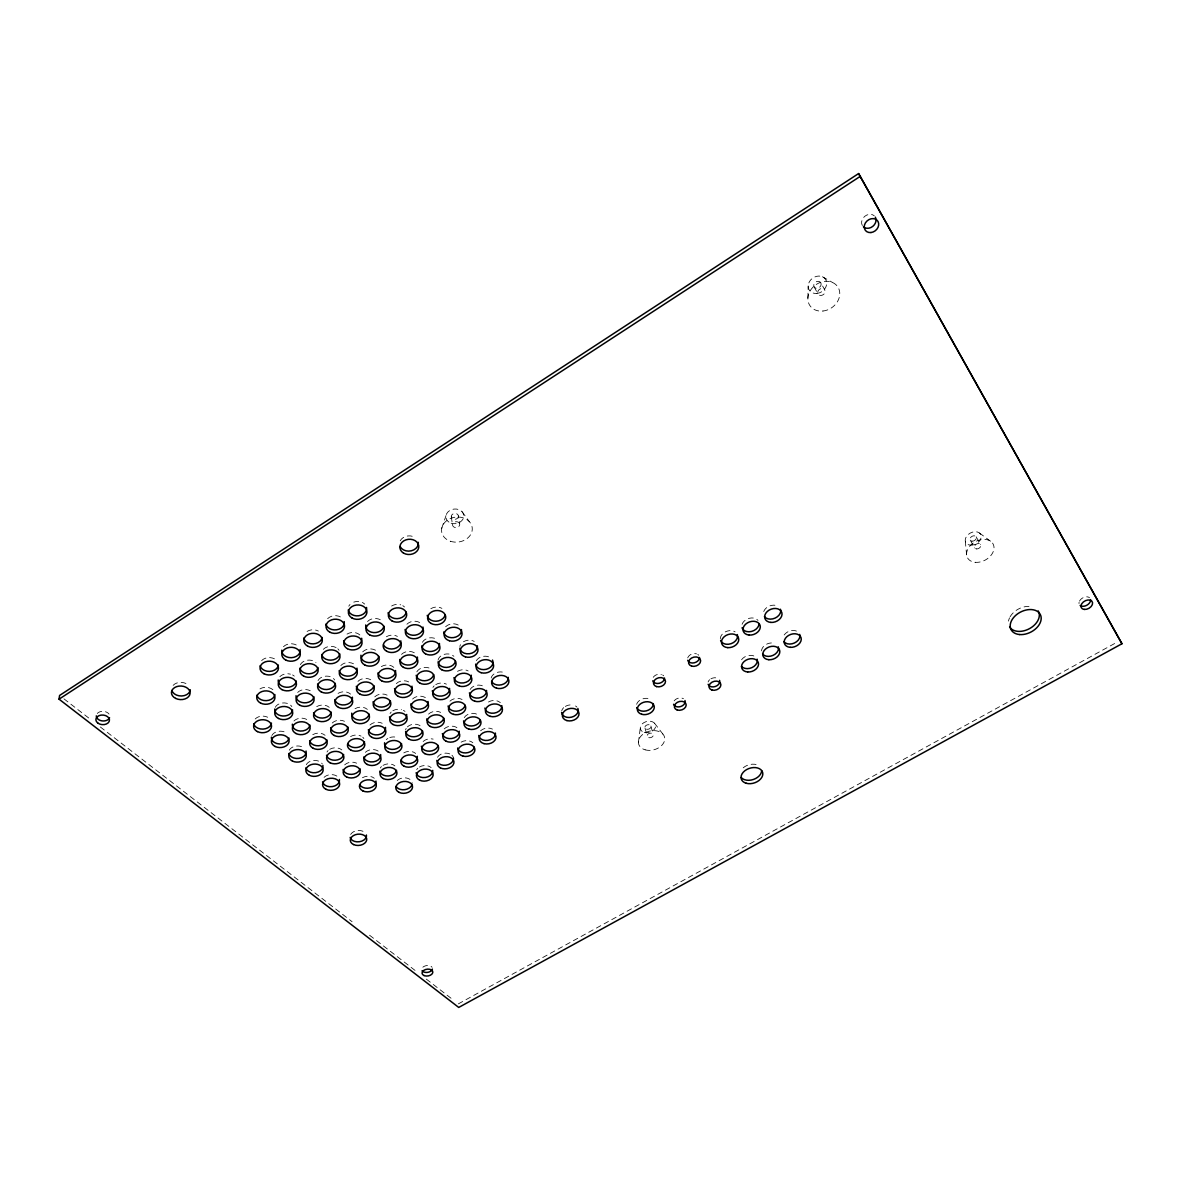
<?xml version="1.0" encoding="UTF-8"?>
<svg xmlns="http://www.w3.org/2000/svg" width="1181" height="1181" viewBox="0 0 1181 1181"><rect width="100%" height="100%" fill="white"/><g stroke="black" fill="none" stroke-linecap="round" stroke-linejoin="round"><path stroke-width="0.75" stroke-dasharray="5 3.75" d="M807.878 298.173L808.158 285.891M638.404 742.465L640.264 728.101M441.709 528.35L445.99 515.61M458.331 1003.88L1116.724 642.375M822.448 276.753L832.502 282.48M979.462 533.015L991.08 541.592M63.951 698.842L91.601 720.233M100.326 726.979L352.086 921.711M369.55 935.219L416.125 971.24M426.311 979.108L453.962 1000.499M654.51 723.2L662.866 734.051M462.096 511.757L469.418 521.722M976.141 536.779L980.57 544.53M970.28 540.175L974.665 547.94M820.736 282.702A3.912 3.263 -34.9 0 1 817.267 288.267A3.912 3.263 -34.9 0 1 814.314 283.44A3.912 3.263 -34.9 0 1 820.736 282.702L824.737 289.847A3.942 3.277 -34.6 0 1 821.238 295.442A3.942 3.277 -34.6 0 1 818.271 290.585A3.942 3.277 -34.6 0 1 824.737 289.847M814.137 286.909L818.093 294.084M650.893 725.99L653.182 734.42M645.003 728.013L647.247 736.457M458.405 515.935A3.587 2.938 -7.4 0 1 453.386 519.138A3.587 2.938 -7.4 0 1 452.751 514.089A3.587 2.938 -7.4 0 1 458.405 515.935L459.734 524.187A3.617 2.938 -7.5 0 1 454.67 527.405A3.617 2.938 -7.5 0 1 454.035 522.356A3.617 2.938 -7.5 0 1 459.734 524.187M451.29 516.85L452.559 525.117M965.305 541.223L966.708 555.66M653.241 677.289A6.112 4.503 -15.9 0 1 661.419 674.454M662.689 675.015A6.112 4.503 -15.9 0 1 663.663 675.827M97.285 713.472A6.776 4.813 4 0 1 103.249 711.361A6.776 4.813 4 0 1 109.036 714.077M674.174 700.835A6.023 4.37 -16.3 0 1 683.489 698.724M1079.035 603.565A6.215 4.193 -28.8 0 1 1079.08 602.369M1079.508 601.144A6.215 4.193 -28.8 0 1 1084.202 597.261A6.215 4.193 -28.8 0 1 1089.517 597.704M862.351 225.512A7.736 6.422 -39.9 0 1 864.817 216.285A7.736 6.422 -39.9 0 1 874.28 215.843M743.218 767.798A11.16 7.691 -17.7 0 1 758.645 765.524M784.169 634.965A8.798 6.451 -21.1 0 1 797.677 631.702M763.738 611.551A8.931 6.658 -21 0 1 770.042 605.809A8.931 6.658 -21 0 1 778.382 606.458M720.321 638.685A8.843 6.584 -19 0 1 725.71 631.687A8.843 6.584 -19 0 1 735.128 631.865M742.096 624.262A8.887 6.614 -20 0 1 749.448 618.254A8.887 6.614 -20 0 1 758.01 620.438M741.565 659.751A8.71 6.363 -19.3 0 1 754.969 656.518M761.553 650.879A8.754 6.407 -20.2 0 1 765.982 644.531A8.754 6.407 -20.2 0 1 774.515 643.35M708.128 681.968A6.053 4.414 -17.8 0 1 709.663 679.725M710.888 678.839A6.053 4.414 -17.8 0 1 718.993 679.355M687.682 657.906A6.156 4.562 -17.4 0 1 696.51 653.831M697.764 654.407A6.156 4.562 -17.4 0 1 698.724 655.234M422.872 967.209A5.403 3.425 -7.9 0 1 427.876 965.527A5.403 3.425 -7.9 0 1 432.084 967.328M173.149 685.349A9.315 6.806 2.3 0 1 187.927 684.773M259.968 688.907A9.079 6.687 -0.7 0 1 274.066 691.106M275.262 707.316A8.976 6.569 -1.6 0 1 288.873 704.038M290.6 705.175A8.976 6.569 -1.6 0 1 291.84 706.622M293.951 721.015A8.857 6.451 -2.4 0 1 302.026 718.181A8.857 6.451 -2.4 0 1 309.245 721.812M279.838 676.698A9.094 6.761 -1.3 0 1 290.452 674.144M292.563 674.956A9.094 6.761 -1.3 0 1 294.29 676.137M636.633 704.304A8.607 6.274 -15.1 0 1 642.464 698.945A8.607 6.274 -15.1 0 1 650.716 699.447M350.668 834.45A8.223 5.654 -5.3 0 1 357.134 830.627A8.223 5.654 -5.3 0 1 364.767 832.384M324.081 777.349A8.533 6.038 -4 0 1 331.891 774.633A8.533 6.038 -4 0 1 338.785 777.984M306.307 764.653A8.636 6.156 -3.3 0 1 314.131 760.446A8.636 6.156 -3.3 0 1 322.265 763.871M289.271 750.23A8.739 6.259 -2.6 0 1 296.018 746.082A8.739 6.259 -2.6 0 1 304.211 748.119M271.881 735.512A8.843 6.377 -1.8 0 1 278.672 731.305A8.843 6.377 -1.8 0 1 286.998 733.386M255.199 718.978A8.961 6.496 -1 0 1 267.688 717.236M416.716 769.643A8.4 5.994 -7.1 0 1 417.838 768.226M419.403 767.03A8.4 5.994 -7.1 0 1 431.139 767.576M403.784 752.888A8.488 6.097 -6.5 0 1 415.668 753.463M386.276 739.69A8.577 6.215 -5.8 0 1 387.855 738.465M389.804 737.564A8.577 6.215 -5.8 0 1 398.307 737.992M370.007 725.001A8.68 6.333 -5.1 0 1 382.186 723.274M355.009 708.718A8.784 6.466 -4.4 0 1 367.35 709.397M261.636 660.592A9.212 6.894 -0.3 0 1 276.28 660.061M297.671 692.45A8.976 6.643 -2.1 0 1 310.234 690.723M316.715 706.622A8.872 6.51 -3 0 1 329.219 707.301M461.107 742.155A8.429 6.097 -8.5 0 1 472.843 742.746M437.457 757.272A8.415 6.038 -7.7 0 1 450.404 754.157M451.91 755.205A8.415 6.038 -7.7 0 1 453.46 758.04M480.593 730.788A8.459 6.156 -9.2 0 1 492.462 729.105M332.215 723.008A8.769 6.392 -3.7 0 1 344.498 721.296M350.55 736.59A8.666 6.274 -4.5 0 1 361.106 736.117M362.729 737.195A8.666 6.274 -4.5 0 1 363.866 738.568M365.372 752.341A8.562 6.156 -5.2 0 1 373.27 749.595A8.562 6.156 -5.2 0 1 380.09 753.05M380.356 768.004A8.474 6.053 -5.8 0 1 381.463 766.572M383.028 765.377A8.474 6.053 -5.8 0 1 394.897 765.908M397.229 780.523A8.385 5.935 -6.4 0 1 406.057 777.939A8.385 5.935 -6.4 0 1 412.125 782.619M390.07 713.56A8.695 6.407 -5.8 0 1 391.221 712.054M392.83 710.8A8.695 6.407 -5.8 0 1 401.466 709.589M403.415 710.342A8.695 6.407 -5.8 0 1 405.009 711.464M405.585 730.05A8.607 6.274 -6.5 0 1 406.19 728.426M407.327 726.95A8.607 6.274 -6.5 0 1 420.967 726.345M374.761 696.864A8.798 6.525 -5.1 0 1 387.117 695.137M357.976 681.348A8.902 6.658 -4.3 0 1 372.118 680.787M283.455 646.745A9.227 6.968 -1 0 1 298.114 646.243M300.373 664.652A9.108 6.835 -1.9 0 1 307.444 660.209A9.108 6.835 -1.9 0 1 315.977 662.526M318.043 680.596A8.99 6.717 -2.8 0 1 326.222 676.123A8.99 6.717 -2.8 0 1 334.666 679.961M338.076 693.38A8.887 6.584 -3.6 0 1 350.58 694.103M312.773 734.685A8.754 6.333 -3.2 0 1 325.1 735.305M327.004 752.031A8.651 6.215 -3.9 0 1 328.097 750.555M329.661 749.33A8.651 6.215 -3.9 0 1 341.826 749.92M344.645 764.889A8.547 6.097 -4.6 0 1 356.632 763.177M362.419 777.748A8.459 5.994 -5.2 0 1 374.288 778.264M432.955 687.416A8.739 6.525 -7.3 0 1 434.136 685.881M435.774 684.596A8.739 6.525 -7.3 0 1 446.403 684.168M340.837 665.508A9.005 6.776 -3.5 0 1 353.473 663.766M323.328 649.314A9.123 6.909 -2.6 0 1 336.113 647.587M337.825 648.812A9.123 6.909 -2.6 0 1 339.05 650.332M307.09 631.422A9.241 7.056 -1.6 0 1 318.368 631.053M327.609 618.711A9.256 7.13 -2.4 0 1 342.313 618.254M347.007 634.108A9.138 6.983 -3.3 0 1 359.851 634.979M362.685 651.853A9.035 6.85 -4.2 0 1 377.019 651.351M381.315 666.601A8.917 6.717 -5 0 1 393.834 667.383M396.299 683.622A8.813 6.584 -5.8 0 1 408.67 681.909M412.582 699.019A8.725 6.466 -6.6 0 1 426.4 698.443M561.757 710.741A8.429 6.185 -12.3 0 1 563.691 707.655M565.345 706.415A8.429 6.185 -12.3 0 1 573.7 705.234M575.501 705.987A8.429 6.185 -12.3 0 1 576.918 707.079M423.123 741.535A8.503 6.156 -7.1 0 1 433.161 739.114M444.189 728.884A8.533 6.215 -7.9 0 1 457.682 728.278M464.251 717.605A8.547 6.274 -8.6 0 1 477.419 714.431M488.462 702.001A8.562 6.333 -9.4 0 1 500.345 702.695M470.127 689.453A8.666 6.466 -8.8 0 1 483.487 686.235M449.931 701.16A8.636 6.392 -8 0 1 462.066 699.462M428.541 714.106A8.621 6.333 -7.2 0 1 440.646 712.394M416.819 671.841A8.843 6.658 -6.6 0 1 430.415 668.579M401.525 654.363A8.946 6.791 -5.8 0 1 415.712 653.846M386.379 636.766A9.049 6.924 -5 0 1 397.406 636.382M367.527 621.501A9.153 7.056 -4.1 0 1 380.371 619.774M348.794 606.193A9.271 7.204 -3.1 0 1 349.975 604.524M353.754 602.118A9.271 7.204 -3.1 0 1 364.708 604.082M391.605 606.03A9.168 7.13 -5 0 1 400.728 604.82M402.795 605.691A9.168 7.13 -5 0 1 404.478 606.96M406.914 624.232A9.064 6.997 -5.9 0 1 421.307 623.76M422.37 642.316A8.961 6.85 -6.7 0 1 436.158 638.995M438.033 660.149A8.857 6.717 -7.5 0 1 444.691 654.244A8.857 6.717 -7.5 0 1 453.917 656.326M491.163 677.997A8.695 6.525 -9.7 0 1 496.729 672.55A8.695 6.525 -9.7 0 1 505.247 673.081M457.505 671.339A8.754 6.584 -8.2 0 1 468.148 670.926M476.356 660.666A8.784 6.643 -9.1 0 1 483.501 656.311A8.784 6.643 -9.1 0 1 491.444 658.585M459.881 646.435A8.887 6.791 -8.4 0 1 460.546 644.693M463.439 641.77A8.887 6.791 -8.4 0 1 474.231 641.401M445.621 626.757A8.99 6.924 -7.6 0 1 458.243 625.059M430.829 608.702A9.094 7.071 -6.8 0 1 441.901 608.363M400.226 540.795A9.463 7.617 -5 0 1 414.767 537.311M1008.53 621.117A16.416 11.264 -27.3 0 1 1009.548 617.84M1010.124 616.748A16.416 11.264 -27.3 0 1 1029.847 606.414M451.157 523.227A8.976 7.337 -7.4 0 0 463.749 515.256A8.976 7.337 -7.4 0 0 449.607 510.62A8.976 7.337 -7.4 0 0 451.157 523.227M646.479 729.194A3.13 2.244 -15 0 0 651.026 726.566A3.13 2.244 -15 0 0 646.347 725.252A3.13 2.244 -15 0 0 646.479 729.194M644.265 732.456A7.809 5.625 -15 0 0 655.632 725.902A7.809 5.625 -15 0 0 643.955 722.595A7.809 5.625 -15 0 0 644.265 732.456M975.166 562.304A14.541 10.437 -28.3 0 0 993.885 546.227A14.541 10.437 -28.3 0 0 971.801 544.116A14.541 10.437 -28.3 0 0 975.166 562.304M970.265 545.15A8.474 6.126 -28.5 0 0 981.116 535.731A8.474 6.126 -28.5 0 0 968.228 534.491A8.474 6.126 -28.5 0 0 970.265 545.15M645.195 749.832A13.404 9.566 -15 0 0 664.755 738.656A13.404 9.566 -15 0 0 644.767 733.032A13.404 9.566 -15 0 0 645.195 749.832M972.037 541.149A3.395 2.451 -28.5 0 0 976.362 537.385A3.395 2.451 -28.5 0 0 971.21 536.897A3.395 2.451 -28.5 0 0 972.037 541.149M822.965 311.031A16.814 13.965 -34.4 0 0 838.052 287.263A16.814 13.965 -34.4 0 0 810.446 290.334A16.814 13.965 -34.4 0 0 822.965 311.031M450.551 541.297A15.412 12.519 -7.5 0 0 472.208 527.686A15.412 12.519 -7.5 0 0 447.968 519.773A15.412 12.519 -7.5 0 0 450.551 541.297M816.972 293.434A9.773 8.164 -34.9 0 0 825.681 279.543A9.773 8.164 -34.9 0 0 809.635 281.344A9.773 8.164 -34.9 0 0 816.972 293.434M648.738 737.638A3.144 2.244 -15 0 0 653.314 734.995A3.144 2.244 -15 0 0 648.605 733.696A3.144 2.244 -15 0 0 648.738 737.638M976.436 548.929A3.41 2.451 -28.4 0 0 980.806 545.135A3.41 2.451 -28.4 0 0 975.609 544.662A3.41 2.451 -28.4 0 0 976.436 548.929"/><path stroke-width="1.5" d="M59.05 699.167L59.581 695.461L858.602 173.563L1121.95 643.748L458.73 1007.437L59.05 699.167L860.418 176.249M1121.95 643.748L858.602 173.563M664.519 677.997A6.112 4.503 -15.9 0 1 659.426 683.253A6.112 4.503 -15.9 0 1 652.753 680.832M684.995 700.54A6.023 4.37 -16.3 0 1 680.758 706.518A6.023 4.37 -16.3 0 1 673.569 704.289M109.582 717.753A6.776 4.813 4 0 1 102.038 720.897A6.776 4.813 4 0 1 96.311 715.834M1090.58 599.594A6.215 4.193 -28.8 0 1 1086.874 605.218A6.215 4.193 -28.8 0 1 1080.113 605.44M875.328 217.156A7.736 6.422 -39.9 0 1 872.833 226.339A7.736 6.422 -39.9 0 1 863.4 226.811M761.671 770.662A11.16 7.691 -17.7 0 1 753.434 779.46A11.16 7.691 -17.7 0 1 741.299 777.6M799.744 634.404A8.798 6.451 -21.1 0 1 794.414 642.995A8.798 6.451 -21.1 0 1 783.904 641.652M780.508 609.248A8.931 6.658 -21 0 1 775.179 618.062A8.931 6.658 -21 0 1 764.461 616.644M737.328 634.581A8.843 6.584 -19 0 1 731.128 643.675A8.843 6.584 -19 0 1 720.602 640.382M759.088 623.686A8.887 6.614 -20 0 1 751.411 631.466A8.887 6.614 -20 0 1 742.037 627.805M757.095 659.16A8.71 6.363 -19.3 0 1 751.972 667.59A8.71 6.363 -19.3 0 1 741.447 666.305M778.338 646.834A8.754 6.407 -20.2 0 1 773.112 655.337A8.754 6.407 -20.2 0 1 762.601 654.023M719.583 680.359A6.053 4.414 -17.8 0 1 715.376 686.471A6.053 4.414 -17.8 0 1 708.128 684.316M699.551 657.448A6.156 4.562 -17.4 0 1 694.354 662.777A6.156 4.562 -17.4 0 1 687.711 660.312M432.394 969.07A5.403 3.425 -7.9 0 1 427.699 972.362A5.403 3.425 -7.9 0 1 422.089 970.679M190.274 689.734A9.315 6.806 2.3 0 1 181.712 695.978A9.315 6.806 2.3 0 1 171.865 690.457M274.893 694.517A9.079 6.687 -0.7 0 1 266.256 700.658A9.079 6.687 -0.7 0 1 256.897 695.24M292.608 709.958A8.976 6.569 -1.6 0 1 282.864 716.011A8.976 6.569 -1.6 0 1 274.745 708.999M309.968 725.09A8.857 6.451 -2.4 0 1 300.299 731.054A8.857 6.451 -2.4 0 1 292.342 724.174M296.328 681.068A9.094 6.761 -1.3 0 1 286.437 687.268A9.094 6.761 -1.3 0 1 278.214 680.005M653.344 703.596A8.607 6.274 -15.1 0 1 646.199 710.903A8.607 6.274 -15.1 0 1 636.766 707.596M366.42 834.997A8.223 5.654 -5.3 0 1 359.452 841.728A8.223 5.654 -5.3 0 1 350.166 837.388M339.39 779.475A8.533 6.038 -4 0 1 332.26 786.605A8.533 6.038 -4 0 1 322.546 781.911M322.9 765.406A8.636 6.156 -3.3 0 1 315.74 772.64A8.636 6.156 -3.3 0 1 305.864 767.842M306.071 751.027A8.739 6.259 -2.6 0 1 298.896 758.379A8.739 6.259 -2.6 0 1 288.843 753.478M288.991 738.036A8.843 6.377 -1.8 0 1 279.395 743.941A8.843 6.377 -1.8 0 1 271.379 737.151M271.482 723.097A8.961 6.496 -1 0 1 262.994 729.105A8.961 6.496 -1 0 1 253.753 723.864M417.292 756.312A8.488 6.097 -6.5 0 1 411.003 763.31A8.488 6.097 -6.5 0 1 401.053 760.239M432.718 770.381A8.4 5.994 -7.1 0 1 425.381 777.467A8.4 5.994 -7.1 0 1 416.096 772.773M401.54 743.602A8.577 6.215 -5.8 0 1 391.93 749.404A8.577 6.215 -5.8 0 1 384.578 742.76M385.508 727.348A8.68 6.333 -5.1 0 1 378.082 734.789A8.68 6.333 -5.1 0 1 368.324 729.769M369.136 714.106A8.784 6.466 -4.4 0 1 359.378 720.07A8.784 6.466 -4.4 0 1 351.717 713.162M278.391 665.095A9.212 6.894 -0.3 0 1 269.622 671.399A9.212 6.894 -0.3 0 1 260.145 665.759M313.91 696.716A8.976 6.643 -2.1 0 1 304.078 702.813A8.976 6.643 -2.1 0 1 296.032 695.712M331.123 712.054A8.872 6.51 -3 0 1 322.531 718.063A8.872 6.51 -3 0 1 313.541 712.793M495.43 733.076A8.459 6.156 -9.2 0 1 487.827 740.369A8.459 6.156 -9.2 0 1 478.689 735.468M474.29 747.219A8.429 6.097 -8.5 0 1 465.757 752.932A8.429 6.097 -8.5 0 1 457.667 748.001M453.46 758.04A8.415 6.038 -7.7 0 1 446.034 765.199A8.415 6.038 -7.7 0 1 436.808 760.431M347.982 727.068A8.769 6.392 -3.7 0 1 339.434 732.988A8.769 6.392 -3.7 0 1 330.621 727.836M364.501 741.771A8.666 6.274 -4.5 0 1 357.134 747.499A8.666 6.274 -4.5 0 1 347.967 744.119M380.681 754.57A8.562 6.156 -5.2 0 1 373.373 761.834A8.562 6.156 -5.2 0 1 363.733 756.991M396.55 770.322A8.474 6.053 -5.8 0 1 388.18 775.976A8.474 6.053 -5.8 0 1 379.81 771.149M412.11 784.169A8.385 5.935 -6.4 0 1 404.876 789.646A8.385 5.935 -6.4 0 1 396.107 786.487M406.692 714.475A8.695 6.407 -5.8 0 1 399.178 721.975A8.695 6.407 -5.8 0 1 389.479 716.882M422.577 730.936A8.607 6.274 -6.5 0 1 414 736.767A8.607 6.274 -6.5 0 1 405.57 731.689M390.468 701.056A8.798 6.525 -5.1 0 1 381.773 707.079A8.798 6.525 -5.1 0 1 373.048 701.78M373.919 685.644A8.902 6.658 -4.3 0 1 365.165 691.756A8.902 6.658 -4.3 0 1 356.293 686.353M356.987 668.151A9.005 6.776 -3.5 0 1 349.384 676.034A9.005 6.776 -3.5 0 1 339.168 670.601M300.092 649.506A9.227 6.968 -1 0 1 291.323 657.684A9.227 6.968 -1 0 1 281.801 650.155M317.955 667.516A9.108 6.835 -1.9 0 1 309.171 673.775A9.108 6.835 -1.9 0 1 299.915 668.195M335.374 683.371A8.99 6.717 -2.8 0 1 326.65 689.527A8.99 6.717 -2.8 0 1 317.556 684.079M352.396 697.189A8.887 6.584 -3.6 0 1 344.911 704.865A8.887 6.584 -3.6 0 1 334.828 699.624M326.975 739.911A8.754 6.333 -3.2 0 1 318.516 745.787A8.754 6.333 -3.2 0 1 309.643 740.708M343.641 754.438A8.651 6.215 -3.9 0 1 335.242 760.224A8.651 6.215 -3.9 0 1 326.517 755.25M359.984 768.669A8.547 6.097 -4.6 0 1 351.628 774.367A8.547 6.097 -4.6 0 1 343.066 769.495M375.986 781.054A8.459 5.994 -5.2 0 1 369.86 787.934A8.459 5.994 -5.2 0 1 359.865 784.952M449.592 688.405A8.739 6.525 -7.3 0 1 441.886 696.037A8.739 6.525 -7.3 0 1 432.29 690.811M433.634 674.631A8.843 6.658 -6.6 0 1 424.791 680.758A8.843 6.658 -6.6 0 1 416.17 675.296M428.068 701.484A8.725 6.466 -6.6 0 1 420.451 709.058A8.725 6.466 -6.6 0 1 410.796 703.906M339.759 653.861A9.123 6.909 -2.6 0 1 330.887 660.164A9.123 6.909 -2.6 0 1 321.69 654.51M322.118 637.46A9.241 7.056 -1.6 0 1 313.201 643.866A9.241 7.056 -1.6 0 1 303.827 638.08M344.232 621.605A9.256 7.13 -2.4 0 1 336.467 629.827A9.256 7.13 -2.4 0 1 325.941 624.055M361.711 638.257A9.138 6.983 -3.3 0 1 353.975 646.347A9.138 6.983 -3.3 0 1 343.627 640.707M378.835 656.356A9.035 6.85 -4.2 0 1 368.767 662.6A9.035 6.85 -4.2 0 1 360.928 655.219M395.576 670.528A8.917 6.717 -5 0 1 387.899 678.352A8.917 6.717 -5 0 1 377.92 672.963M411.992 686.176A8.813 6.584 -5.8 0 1 404.345 693.867A8.813 6.584 -5.8 0 1 394.528 688.597M577.863 708.467A8.429 6.185 -12.3 0 1 571.501 717.177A8.429 6.185 -12.3 0 1 561.595 712.394M438.136 745.418A8.503 6.156 -7.1 0 1 429.618 751.175A8.503 6.156 -7.1 0 1 421.351 746.2M459.247 731.201A8.533 6.215 -7.9 0 1 451.688 738.524A8.533 6.215 -7.9 0 1 442.358 733.593M480.387 720.144A8.547 6.274 -8.6 0 1 471.706 725.99A8.547 6.274 -8.6 0 1 463.543 720.882M501.851 705.677A8.562 6.333 -9.4 0 1 494.116 713.147A8.562 6.333 -9.4 0 1 484.874 708.069M486.557 690.427A8.666 6.466 -8.8 0 1 478.792 698.015A8.666 6.466 -8.8 0 1 469.403 692.834M465.122 705.278A8.636 6.392 -8 0 1 456.383 711.213A8.636 6.392 -8 0 1 448.071 706.002M443.761 718.151A8.621 6.333 -7.2 0 1 435.11 724.042A8.621 6.333 -7.2 0 1 426.74 718.889M417.424 657.049A8.946 6.791 -5.8 0 1 409.659 664.947A8.946 6.791 -5.8 0 1 399.724 659.47M400.831 640.87A9.049 6.924 -5 0 1 394.203 648.679A9.049 6.924 -5 0 1 383.545 645.033M383.884 626.196A9.153 7.056 -4.1 0 1 373.668 632.588A9.153 7.056 -4.1 0 1 365.741 624.941M366.568 607.477A9.271 7.204 -3.1 0 1 358.714 615.773A9.271 7.204 -3.1 0 1 348.233 609.927M406.234 612.201A9.168 7.13 -5 0 1 397.126 618.667A9.168 7.13 -5 0 1 388.077 612.762M423.034 627.067A9.064 6.997 -5.9 0 1 415.136 635.171A9.064 6.997 -5.9 0 1 405.068 629.488M439.465 643.453A8.961 6.85 -6.7 0 1 431.596 651.425A8.961 6.85 -6.7 0 1 421.706 645.874M455.482 661.257A8.857 6.717 -7.5 0 1 446.551 667.427A8.857 6.717 -7.5 0 1 437.989 661.906M471.293 675.207A8.754 6.584 -8.2 0 1 463.498 682.913A8.754 6.584 -8.2 0 1 453.947 677.614M508.273 677.333A8.695 6.525 -9.7 0 1 501.526 684.773A8.695 6.525 -9.7 0 1 491.562 681.363M492.507 660.061A8.784 6.643 -9.1 0 1 486.232 669.302A8.784 6.643 -9.1 0 1 475.603 664.135M477.404 645.815A8.887 6.791 -8.4 0 1 469.477 653.728A8.887 6.791 -8.4 0 1 459.808 648.221M461.491 629.562A8.99 6.924 -7.6 0 1 453.519 637.607A8.99 6.924 -7.6 0 1 443.687 631.983M445.178 614.814A9.094 7.071 -6.8 0 1 436.04 621.236A9.094 7.071 -6.8 0 1 427.212 615.375M418.31 542.3A9.463 7.617 -5 0 1 411.298 550.804A9.463 7.617 -5 0 1 400.182 546.641M1038.217 610.917A16.416 11.264 -27.3 0 1 1029.773 628.499A16.416 11.264 -27.3 0 1 1009.607 626.978M677.259 710.032A6.038 4.37 -16.3 0 0 686.191 705.057A6.038 4.37 -16.3 0 0 677.377 702.311A6.038 4.37 -16.3 0 0 677.259 710.032M656.577 686.604A6.126 4.503 -15.9 0 0 665.508 681.393A6.126 4.503 -15.9 0 0 656.385 678.676A6.126 4.503 -15.9 0 0 656.577 686.604M97.757 723.008A6.806 4.813 3.9 0 0 109.183 721.443A6.806 4.813 3.9 0 0 101.079 715.11A6.806 4.813 3.9 0 0 97.757 723.008M1084.379 609.44A6.23 4.193 -28.8 0 0 1092.573 602.738A6.23 4.193 -28.8 0 0 1083.376 601.956A6.23 4.193 -28.8 0 0 1084.379 609.44M870.973 232.539A7.765 6.422 -39.7 0 0 877.985 221.423A7.765 6.422 -39.7 0 0 865.481 222.796A7.765 6.422 -39.7 0 0 870.973 232.539M746.259 783.269A11.175 7.691 -17.7 0 0 762.823 774.057A11.175 7.691 -17.7 0 0 746.672 769.554A11.175 7.691 -17.7 0 0 746.259 783.269M790.192 647.336A8.813 6.451 -21.1 0 0 801.058 637.71A8.813 6.451 -21.1 0 0 786.9 636.648A8.813 6.451 -21.1 0 0 790.192 647.336M770.839 622.417A8.961 6.658 -21 0 0 781.807 612.54A8.961 6.658 -21 0 0 767.37 611.404A8.961 6.658 -21 0 0 770.839 622.417M727.776 647.631A8.872 6.584 -19 0 0 738.494 637.917A8.872 6.584 -19 0 0 724.071 636.854A8.872 6.584 -19 0 0 727.776 647.631M749.226 635.068A8.917 6.628 -20 0 0 760.062 625.28A8.917 6.628 -20 0 0 745.639 624.173A8.917 6.628 -20 0 0 749.226 635.068M747.662 671.974A8.725 6.377 -19.2 0 0 758.291 662.497A8.725 6.377 -19.2 0 0 744.148 661.508A8.725 6.377 -19.2 0 0 747.662 671.974M768.846 659.707A8.769 6.407 -20.1 0 0 779.593 650.14A8.769 6.407 -20.1 0 0 765.45 649.122A8.769 6.407 -20.1 0 0 768.846 659.707M711.951 690.029A6.067 4.414 -17.7 0 0 720.882 684.862A6.067 4.414 -17.7 0 0 711.995 682.19A6.067 4.414 -17.7 0 0 711.951 690.029M691.579 666.099A6.171 4.562 -17.4 0 0 700.628 660.814A6.171 4.562 -17.4 0 0 691.535 658.038A6.171 4.562 -17.4 0 0 691.579 666.099M296.062 733.549A8.887 6.451 -2.4 0 0 310.101 728.677A8.887 6.451 -2.4 0 0 297.612 722.388A8.887 6.451 -2.4 0 0 296.062 733.549M317.202 720.513A8.902 6.525 -3 0 0 331.285 715.627A8.902 6.525 -3 0 0 318.87 709.235A8.902 6.525 -3 0 0 317.202 720.513M338.489 707.375A8.917 6.584 -3.7 0 0 352.661 702.459A8.917 6.584 -3.7 0 0 340.305 695.978A8.917 6.584 -3.7 0 0 338.489 707.375M381.596 680.787A8.946 6.717 -5.1 0 0 395.915 675.812A8.946 6.717 -5.1 0 0 383.677 669.14A8.946 6.717 -5.1 0 0 381.596 680.787M403.415 667.324A8.961 6.791 -5.9 0 0 417.794 662.32A8.961 6.791 -5.9 0 0 405.629 655.558A8.961 6.791 -5.9 0 0 403.415 667.324M359.969 694.133A8.931 6.658 -4.3 0 0 374.2 689.187A8.931 6.658 -4.3 0 0 361.903 682.618A8.931 6.658 -4.3 0 0 359.969 694.133M425.411 653.757A8.976 6.865 -6.7 0 0 439.863 648.723A8.976 6.865 -6.7 0 0 427.758 641.859A8.976 6.865 -6.7 0 0 425.411 653.757M292.43 761.051A8.769 6.274 -2.6 0 0 306.263 756.268A8.769 6.274 -2.6 0 0 293.936 750.215A8.769 6.274 -2.6 0 0 292.43 761.051M465.447 656.887A8.902 6.791 -8.4 0 0 477.965 649.27A8.902 6.791 -8.4 0 0 464 645.21A8.902 6.791 -8.4 0 0 465.447 656.887M313.245 748.311A8.769 6.333 -3.2 0 0 327.137 743.499A8.769 6.333 -3.2 0 0 314.884 737.357A8.769 6.333 -3.2 0 0 313.245 748.311M334.223 735.468A8.784 6.392 -3.8 0 0 348.188 730.64A8.784 6.392 -3.8 0 0 335.98 724.396A8.784 6.392 -3.8 0 0 334.223 735.468M355.378 722.521A8.798 6.466 -4.4 0 0 369.402 717.664A8.798 6.466 -4.4 0 0 357.252 711.331A8.798 6.466 -4.4 0 0 355.378 722.521M376.695 709.486A8.828 6.525 -5.1 0 0 390.793 704.585A8.828 6.525 -5.1 0 0 378.702 698.163A8.828 6.525 -5.1 0 0 376.695 709.486M398.174 696.332A8.843 6.599 -5.9 0 0 412.346 691.416A8.843 6.599 -5.9 0 0 400.315 684.891A8.843 6.599 -5.9 0 0 398.174 696.332M424.082 975.565A5.418 3.425 -8 0 0 432.763 972.657A5.418 3.425 -8 0 0 425.47 969.542A5.418 3.425 -8 0 0 424.082 975.565M449.4 640.752A9.005 6.924 -7.7 0 0 462.007 633.016A9.005 6.924 -7.7 0 0 447.835 628.853A9.005 6.924 -7.7 0 0 449.4 640.752M386.659 651.248A9.064 6.924 -5.1 0 0 401.186 646.169A9.064 6.924 -5.1 0 0 388.8 639.261A9.064 6.924 -5.1 0 0 386.659 651.248M408.818 637.474A9.094 6.997 -5.9 0 0 423.418 632.366A9.094 6.997 -5.9 0 0 411.091 625.354A9.094 6.997 -5.9 0 0 408.818 637.474M342.889 678.47A9.035 6.791 -3.5 0 0 357.252 673.45A9.035 6.791 -3.5 0 0 344.749 666.734A9.035 6.791 -3.5 0 0 342.889 678.47M321.262 691.904A9.02 6.717 -2.8 0 0 335.566 686.929A9.02 6.717 -2.8 0 0 322.989 680.3A9.02 6.717 -2.8 0 0 321.262 691.904M175.659 698.414A9.345 6.806 2.2 0 0 190.097 693.35A9.345 6.806 2.2 0 0 176.559 686.663A9.345 6.806 2.2 0 0 175.659 698.414M275.114 746.481A8.872 6.392 -1.9 0 0 289.065 741.638A8.872 6.392 -1.9 0 0 276.531 735.438A8.872 6.392 -1.9 0 0 275.114 746.481M260.617 703.094A9.108 6.702 -0.8 0 0 274.922 698.104A9.108 6.702 -0.8 0 0 262.005 691.52A9.108 6.702 -0.8 0 0 260.617 703.094M278.524 718.476A8.99 6.569 -1.6 0 0 292.696 713.545A8.99 6.569 -1.6 0 0 280 707.124A8.99 6.569 -1.6 0 0 278.524 718.476M282.052 689.66A9.123 6.776 -1.3 0 0 296.416 684.64A9.123 6.776 -1.3 0 0 283.558 677.968A9.123 6.776 -1.3 0 0 282.052 689.66M481.169 672.698A8.798 6.658 -9.1 0 0 493.584 665.198A8.798 6.658 -9.1 0 0 479.826 661.242A8.798 6.658 -9.1 0 0 481.169 672.698M441.664 669.716A8.887 6.717 -7.5 0 0 455.969 664.741A8.887 6.717 -7.5 0 0 444.071 658.038A8.887 6.717 -7.5 0 0 441.664 669.716M419.831 683.076A8.857 6.658 -6.7 0 0 434.077 678.13A8.857 6.658 -6.7 0 0 422.104 671.517A8.857 6.658 -6.7 0 0 419.831 683.076M330.089 762.778A8.666 6.215 -3.9 0 0 343.848 758.025A8.666 6.215 -3.9 0 0 331.787 752.017A8.666 6.215 -3.9 0 0 330.089 762.778M309.407 775.327A8.651 6.156 -3.4 0 0 323.107 770.603A8.651 6.156 -3.4 0 0 311.002 764.683A8.651 6.156 -3.4 0 0 309.407 775.327M350.919 750.127A8.68 6.274 -4.5 0 0 364.752 745.344A8.68 6.274 -4.5 0 0 352.75 739.247A8.68 6.274 -4.5 0 0 350.919 750.127M393.081 724.514A8.725 6.407 -5.9 0 0 407.046 719.687A8.725 6.407 -5.9 0 0 395.163 713.398A8.725 6.407 -5.9 0 0 393.081 724.514M371.912 737.372A8.71 6.348 -5.2 0 0 385.818 732.56A8.71 6.348 -5.2 0 0 373.875 726.374A8.71 6.348 -5.2 0 0 371.912 737.372M435.907 698.502A8.754 6.525 -7.4 0 0 450.005 693.616A8.754 6.525 -7.4 0 0 438.24 687.15A8.754 6.525 -7.4 0 0 435.907 698.502M414.398 711.553A8.739 6.466 -6.6 0 0 428.437 706.696A8.739 6.466 -6.6 0 0 416.613 700.333A8.739 6.466 -6.6 0 0 414.398 711.553M496.566 688.183A8.71 6.525 -9.7 0 0 508.893 680.802A8.71 6.525 -9.7 0 0 495.341 676.949A8.71 6.525 -9.7 0 0 496.566 688.183M459.512 686.131A8.784 6.584 -8.2 0 0 471.824 678.691A8.784 6.584 -8.2 0 0 458.036 674.809A8.784 6.584 -8.2 0 0 459.512 686.131M474.895 701.248A8.68 6.466 -8.8 0 0 487.118 693.911A8.68 6.466 -8.8 0 0 473.537 690.132A8.68 6.466 -8.8 0 0 474.895 701.248M326.059 789.336A8.562 6.038 -4 0 0 339.626 784.656A8.562 6.038 -4 0 0 327.713 778.855A8.562 6.038 -4 0 0 326.059 789.336M641.726 714.284A8.636 6.274 -15.1 0 0 654.289 707.006A8.636 6.274 -15.1 0 0 641.386 703.271A8.636 6.274 -15.1 0 0 641.726 714.284M263.924 673.731A9.241 6.909 -0.4 0 0 278.436 668.653A9.241 6.909 -0.4 0 0 265.341 661.832A9.241 6.909 -0.4 0 0 263.924 673.731M403.474 553.062A9.492 7.632 -5 0 0 418.709 547.689A9.492 7.632 -5 0 0 405.821 539.894A9.492 7.632 -5 0 0 403.474 553.062M307.621 646.125A9.271 7.056 -1.7 0 0 322.28 640.973A9.271 7.056 -1.7 0 0 309.319 633.946A9.271 7.056 -1.7 0 0 307.621 646.125M329.75 632.13A9.286 7.13 -2.4 0 0 344.483 626.963A9.286 7.13 -2.4 0 0 331.581 619.833A9.286 7.13 -2.4 0 0 329.75 632.13M285.684 659.987A9.256 6.983 -1 0 0 300.269 654.879A9.256 6.983 -1 0 0 287.234 647.941A9.256 6.983 -1 0 0 285.684 659.987M352.056 618.032A9.3 7.204 -3.2 0 0 366.863 612.836A9.3 7.204 -3.2 0 0 354.034 605.587A9.3 7.204 -3.2 0 0 352.056 618.032M303.665 676.123A9.138 6.85 -2 0 0 318.102 671.074A9.138 6.85 -2 0 0 305.303 664.298A9.138 6.85 -2 0 0 303.665 676.123M325.439 662.467A9.153 6.924 -2.6 0 0 339.951 657.389A9.153 6.924 -2.6 0 0 327.211 650.51A9.153 6.924 -2.6 0 0 325.439 662.467M369.55 634.817A9.182 7.071 -4.2 0 0 384.209 629.68A9.182 7.071 -4.2 0 0 371.602 622.608A9.182 7.071 -4.2 0 0 369.55 634.817M347.406 648.694A9.168 6.997 -3.4 0 0 361.991 643.586A9.168 6.997 -3.4 0 0 349.31 636.618A9.168 6.997 -3.4 0 0 347.406 648.694M430.976 623.391A9.108 7.071 -6.8 0 0 445.65 618.254A9.108 7.071 -6.8 0 0 433.397 611.138A9.108 7.071 -6.8 0 0 430.976 623.391M391.871 620.822A9.197 7.145 -5 0 0 406.618 615.655A9.197 7.145 -5 0 0 394.07 608.481A9.197 7.145 -5 0 0 391.871 620.822M257.428 731.6A8.976 6.51 -1.1 0 0 271.512 726.699A8.976 6.51 -1.1 0 0 258.757 720.366A8.976 6.51 -1.1 0 0 257.428 731.6M299.812 705.249A9.005 6.643 -2.2 0 0 314.043 700.289A9.005 6.643 -2.2 0 0 301.406 693.764A9.005 6.643 -2.2 0 0 299.812 705.249M364.678 664.918A9.049 6.85 -4.3 0 0 379.131 659.869A9.049 6.85 -4.3 0 0 366.671 653.049A9.049 6.85 -4.3 0 0 364.678 664.918M409.128 739.247A8.621 6.289 -6.5 0 0 422.96 734.464A8.621 6.289 -6.5 0 0 411.283 728.323A8.621 6.289 -6.5 0 0 409.128 739.247M346.579 776.95A8.577 6.097 -4.6 0 0 360.22 772.256A8.577 6.097 -4.6 0 0 348.365 766.38A8.577 6.097 -4.6 0 0 346.579 776.95M430.312 726.477A8.636 6.348 -7.3 0 0 444.204 721.68A8.636 6.348 -7.3 0 0 432.586 715.45A8.636 6.348 -7.3 0 0 430.312 726.477M367.276 764.476A8.592 6.156 -5.2 0 0 380.976 759.752A8.592 6.156 -5.2 0 0 369.181 753.788A8.592 6.156 -5.2 0 0 367.276 764.476M388.121 751.913A8.607 6.215 -5.9 0 0 401.88 747.16A8.607 6.215 -5.9 0 0 390.143 741.107A8.607 6.215 -5.9 0 0 388.121 751.913M453.563 714.372A8.666 6.407 -8 0 0 465.683 707.094A8.666 6.407 -8 0 0 452.072 703.374A8.666 6.407 -8 0 0 453.563 714.372M362.759 790.857A8.474 5.994 -5.3 0 0 376.267 786.206A8.474 5.994 -5.3 0 0 364.604 780.449A8.474 5.994 -5.3 0 0 362.759 790.857M383.294 778.559A8.488 6.053 -5.9 0 0 396.875 773.895A8.488 6.053 -5.9 0 0 385.272 768.049A8.488 6.053 -5.9 0 0 383.294 778.559M424.865 753.67A8.533 6.171 -7.2 0 0 438.564 748.961A8.533 6.171 -7.2 0 0 427.079 742.952A8.533 6.171 -7.2 0 0 424.865 753.67M404.005 766.159A8.503 6.112 -6.5 0 0 417.646 761.465A8.503 6.112 -6.5 0 0 406.102 755.545A8.503 6.112 -6.5 0 0 404.005 766.159M468.96 729.149A8.562 6.274 -8.7 0 0 480.992 721.99A8.562 6.274 -8.7 0 0 467.587 718.373A8.562 6.274 -8.7 0 0 468.96 729.149M445.887 741.092A8.547 6.215 -7.9 0 0 459.66 736.354A8.547 6.215 -7.9 0 0 448.234 730.257A8.547 6.215 -7.9 0 0 445.887 741.092M490.307 716.38A8.592 6.333 -9.5 0 0 502.442 709.161A8.592 6.333 -9.5 0 0 489.052 705.485A8.592 6.333 -9.5 0 0 490.307 716.38M399.016 792.348A8.4 5.935 -6.5 0 0 412.464 787.742A8.4 5.935 -6.5 0 0 401.053 782.029A8.4 5.935 -6.5 0 0 399.016 792.348M419.58 780.139A8.415 5.994 -7.1 0 0 433.087 775.504A8.415 5.994 -7.1 0 0 421.735 769.702A8.415 5.994 -7.1 0 0 419.58 780.139M440.292 767.827A8.429 6.053 -7.8 0 0 453.873 763.162A8.429 6.053 -7.8 0 0 442.565 757.287A8.429 6.053 -7.8 0 0 440.292 767.827M484.048 743.646A8.474 6.156 -9.2 0 0 496.005 736.59A8.474 6.156 -9.2 0 0 482.778 733.047A8.474 6.156 -9.2 0 0 484.048 743.646M463.026 756.135A8.459 6.097 -8.5 0 0 474.88 749.123A8.459 6.097 -8.5 0 0 461.623 745.654A8.459 6.097 -8.5 0 0 463.026 756.135M353.562 844.563A8.252 5.654 -5.4 0 0 366.686 840.075A8.252 5.654 -5.4 0 0 355.304 834.731A8.252 5.654 -5.4 0 0 353.562 844.563M566.895 720.587A8.459 6.185 -12.3 0 0 579.03 713.472A8.459 6.185 -12.3 0 0 566.112 709.855A8.459 6.185 -12.3 0 0 566.895 720.587M1019.631 634.551A16.445 11.264 -27.3 0 0 1041.081 616.866A16.445 11.264 -27.3 0 0 1016.369 614.799A16.445 11.264 -27.3 0 0 1019.631 634.551"/></g></svg>
